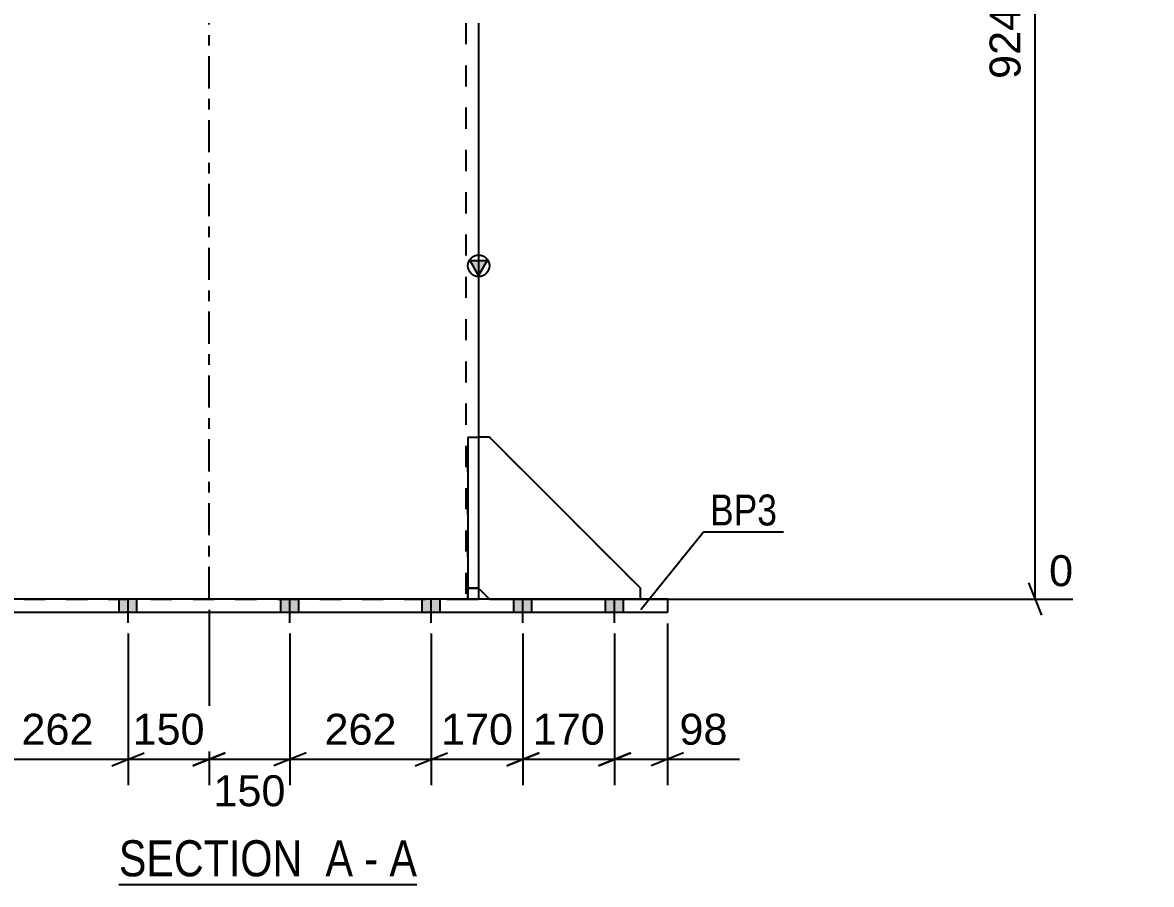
# Model space of a CAD drawing. Header units: millimetres. Extents: x 0 to 841, y 0 to 1249.
# Drawn here: x 364.3 to 468.9, y 272.5 to 352.4 of the extents above; entities that cross this region are included whole.
import ezdxf

# ---------------------------------------------------------------- set-up
doc = ezdxf.new("R2010")
doc.units = ezdxf.units.MM
doc.linetypes.add('DXK_LINE_DOT2', pattern=[3.9198, 1.9599, -1.9599])
doc.linetypes.add('DXK_LINE_DOT3', pattern=[5.9187, 2.979, -0.9799, 0.9799, -0.9799])
doc.styles.add('Arial', font='ARIAL.TTF', dxfattribs={"height": 0.2})
doc.styles.add('Arial Narrow', font='ARIALN.TTF', dxfattribs={"height": 0.2})

# ---------------------------------------------------------------- blocks, each defined once
blk = doc.blocks.new('Unknown-284856767-11 - 4704')
at = {"color": 6, "linetype": 'Continuous'}
blk.add_line((373.2, 272.49), (400.84, 272.49), dxfattribs=at)
at = {"color": 0, "linetype": 'Continuous'}
for points in [[(391.31, 273.24), (391.31, 276.74), (373.2, 276.74), (373.2, 273.24)], [(394.91, 273.24), (394.91, 276.74), (392.36, 276.74), (392.36, 273.24)], [(397.24, 273.24), (397.24, 276.74), (395.96, 276.74), (395.96, 273.24)], [(400.84, 273.24), (400.84, 276.74), (398.29, 276.74), (398.29, 273.24)]]:
    blk.add_wipeout(points, dxfattribs=at)
at = {"color": 7, "linetype": 'Continuous', "style": 'Arial Narrow'}
for s, p in [('SECTION ', (373.2, 273.24)), ('A', (392.36, 273.24)), ('A', (398.29, 273.24)), ('-', (395.96, 273.24))]:
    blk.add_text(s, height=3.34, dxfattribs=at).set_placement(p)
blk = doc.blocks.new('Bolt-284856767-4713 - 4704')
at = {"linetype": 'Continuous'}
for points in [[(343.13, 297.69), (344.78, 297.69), (344.78, 298.94), (343.13, 298.94)], [(343.13, 297.69), (344.78, 297.69), (344.78, 298.94), (343.13, 298.94)], [(343.13, 297.69), (344.78, 297.69), (344.78, 298.94), (343.13, 298.94)], [(343.13, 297.69), (344.78, 297.69), (344.78, 298.94), (343.13, 298.94)], [(343.13, 297.69), (344.78, 297.69), (344.78, 298.94), (343.13, 298.94)], [(343.13, 297.69), (344.78, 297.69), (344.78, 298.94), (343.13, 298.94)], [(343.13, 297.69), (344.78, 297.69), (344.78, 298.94), (343.13, 298.94)], [(343.13, 297.69), (344.78, 297.69), (344.78, 298.94), (343.13, 298.94)], [(351.63, 297.69), (353.28, 297.69), (353.28, 298.94), (351.63, 298.94)], [(351.63, 297.69), (353.28, 297.69), (353.28, 298.94), (351.63, 298.94)], [(351.63, 297.69), (353.28, 297.69), (353.28, 298.94), (351.63, 298.94)], [(351.63, 297.69), (353.28, 297.69), (353.28, 298.94), (351.63, 298.94)], [(351.63, 297.69), (353.28, 297.69), (353.28, 298.94), (351.63, 298.94)], [(351.63, 297.69), (353.28, 297.69), (353.28, 298.94), (351.63, 298.94)], [(351.63, 297.69), (353.28, 297.69), (353.28, 298.94), (351.63, 298.94)], [(351.63, 297.69), (353.28, 297.69), (353.28, 298.94), (351.63, 298.94)], [(360.13, 297.69), (361.78, 297.69), (361.78, 298.94), (360.13, 298.94)], [(360.13, 297.69), (361.78, 297.69), (361.78, 298.94), (360.13, 298.94)], [(360.13, 297.69), (361.78, 297.69), (361.78, 298.94), (360.13, 298.94)], [(360.13, 297.69), (361.78, 297.69), (361.78, 298.94), (360.13, 298.94)], [(373.23, 297.69), (374.88, 297.69), (374.88, 298.94), (373.23, 298.94)], [(373.23, 297.69), (374.88, 297.69), (374.88, 298.94), (373.23, 298.94)], [(373.23, 297.69), (374.88, 297.69), (374.88, 298.94), (373.23, 298.94)], [(373.23, 297.69), (374.88, 297.69), (374.88, 298.94), (373.23, 298.94)], [(388.23, 297.69), (389.88, 297.69), (389.88, 298.94), (388.23, 298.94)], [(388.23, 297.69), (389.88, 297.69), (389.88, 298.94), (388.23, 298.94)], [(388.23, 297.69), (389.88, 297.69), (389.88, 298.94), (388.23, 298.94)], [(388.23, 297.69), (389.88, 297.69), (389.88, 298.94), (388.23, 298.94)], [(401.33, 297.69), (402.98, 297.69), (402.98, 298.94), (401.33, 298.94)], [(401.33, 297.69), (402.98, 297.69), (402.98, 298.94), (401.33, 298.94)], [(401.33, 297.69), (402.98, 297.69), (402.98, 298.94), (401.33, 298.94)], [(401.33, 297.69), (402.98, 297.69), (402.98, 298.94), (401.33, 298.94)], [(409.83, 297.69), (411.48, 297.69), (411.48, 298.94), (409.83, 298.94)], [(409.83, 297.69), (411.48, 297.69), (411.48, 298.94), (409.83, 298.94)], [(409.83, 297.69), (411.48, 297.69), (411.48, 298.94), (409.83, 298.94)], [(409.83, 297.69), (411.48, 297.69), (411.48, 298.94), (409.83, 298.94)], [(409.83, 297.69), (411.48, 297.69), (411.48, 298.94), (409.83, 298.94)], [(409.83, 297.69), (411.48, 297.69), (411.48, 298.94), (409.83, 298.94)], [(409.83, 297.69), (411.48, 297.69), (411.48, 298.94), (409.83, 298.94)], [(409.83, 297.69), (411.48, 297.69), (411.48, 298.94), (409.83, 298.94)], [(418.33, 297.69), (419.98, 297.69), (419.98, 298.94), (418.33, 298.94)], [(418.33, 297.69), (419.98, 297.69), (419.98, 298.94), (418.33, 298.94)], [(418.33, 297.69), (419.98, 297.69), (419.98, 298.94), (418.33, 298.94)], [(418.33, 297.69), (419.98, 297.69), (419.98, 298.94), (418.33, 298.94)], [(418.33, 297.69), (419.98, 297.69), (419.98, 298.94), (418.33, 298.94)], [(418.33, 297.69), (419.98, 297.69), (419.98, 298.94), (418.33, 298.94)], [(418.33, 297.69), (419.98, 297.69), (419.98, 298.94), (418.33, 298.94)], [(418.33, 297.69), (419.98, 297.69), (419.98, 298.94), (418.33, 298.94)]]:
    blk.add_hatch(color=1, dxfattribs=at).paths.add_polyline_path(points)
at = {"color": 1, "linetype": 'Continuous'}
for p, q in [((343.13, 297.69), (343.13, 298.94)), ((343.13, 297.69), (343.13, 298.94)), ((343.13, 297.69), (343.13, 298.94)), ((343.13, 297.69), (343.13, 298.94)), ((343.13, 297.69), (343.13, 298.94)), ((343.13, 297.69), (343.13, 298.94)), ((343.13, 297.69), (343.13, 298.94)), ((343.13, 297.69), (343.13, 298.94)), ((343.96, 296.74), (343.96, 298.94)), ((343.96, 296.74), (343.96, 298.94)), ((343.96, 296.74), (343.96, 298.94)), ((343.96, 296.74), (343.96, 298.94)), ((343.96, 296.74), (343.96, 298.94)), ((343.96, 296.74), (343.96, 298.94)), ((343.96, 296.74), (343.96, 298.94)), ((343.96, 296.74), (343.96, 298.94)), ((344.78, 297.69), (344.78, 298.94)), ((344.78, 297.69), (344.78, 298.94)), ((344.78, 297.69), (344.78, 298.94)), ((344.78, 297.69), (344.78, 298.94)), ((344.78, 297.69), (344.78, 298.94)), ((344.78, 297.69), (344.78, 298.94)), ((344.78, 297.69), (344.78, 298.94)), ((344.78, 297.69), (344.78, 298.94)), ((351.63, 297.69), (351.63, 298.94)), ((351.63, 297.69), (351.63, 298.94)), ((351.63, 297.69), (351.63, 298.94)), ((351.63, 297.69), (351.63, 298.94)), ((351.63, 297.69), (351.63, 298.94)), ((351.63, 297.69), (351.63, 298.94)), ((351.63, 297.69), (351.63, 298.94)), ((351.63, 297.69), (351.63, 298.94)), ((352.46, 296.74), (352.46, 298.94)), ((352.46, 296.74), (352.46, 298.94)), ((352.46, 296.74), (352.46, 298.94)), ((352.46, 296.74), (352.46, 298.94)), ((352.46, 296.74), (352.46, 298.94)), ((352.46, 296.74), (352.46, 298.94)), ((352.46, 296.74), (352.46, 298.94)), ((352.46, 296.74), (352.46, 298.94)), ((353.28, 297.69), (353.28, 298.94)), ((353.28, 297.69), (353.28, 298.94)), ((353.28, 297.69), (353.28, 298.94)), ((353.28, 297.69), (353.28, 298.94)), ((353.28, 297.69), (353.28, 298.94)), ((353.28, 297.69), (353.28, 298.94)), ((353.28, 297.69), (353.28, 298.94)), ((353.28, 297.69), (353.28, 298.94)), ((360.13, 297.69), (360.13, 298.94)), ((360.13, 297.69), (360.13, 298.94)), ((360.13, 297.69), (360.13, 298.94)), ((360.13, 297.69), (360.13, 298.94)), ((360.96, 296.74), (360.96, 298.94)), ((360.96, 296.74), (360.96, 298.94)), ((360.96, 296.74), (360.96, 298.94)), ((360.96, 296.74), (360.96, 298.94)), ((361.78, 297.69), (361.78, 298.94)), ((361.78, 297.69), (361.78, 298.94)), ((361.78, 297.69), (361.78, 298.94)), ((361.78, 297.69), (361.78, 298.94)), ((373.23, 297.69), (373.23, 298.94)), ((373.23, 297.69), (373.23, 298.94)), ((373.23, 297.69), (373.23, 298.94)), ((373.23, 297.69), (373.23, 298.94)), ((374.06, 296.74), (374.06, 298.94)), ((374.06, 296.74), (374.06, 298.94)), ((374.06, 296.74), (374.06, 298.94)), ((374.06, 296.74), (374.06, 298.94)), ((374.88, 297.69), (374.88, 298.94)), ((374.88, 297.69), (374.88, 298.94)), ((374.88, 297.69), (374.88, 298.94)), ((374.88, 297.69), (374.88, 298.94)), ((388.23, 297.69), (388.23, 298.94)), ((388.23, 297.69), (388.23, 298.94)), ((388.23, 297.69), (388.23, 298.94)), ((388.23, 297.69), (388.23, 298.94)), ((389.06, 296.74), (389.06, 298.94)), ((389.06, 296.74), (389.06, 298.94)), ((389.06, 296.74), (389.06, 298.94)), ((389.06, 296.74), (389.06, 298.94)), ((389.88, 297.69), (389.88, 298.94)), ((389.88, 297.69), (389.88, 298.94)), ((389.88, 297.69), (389.88, 298.94)), ((389.88, 297.69), (389.88, 298.94)), ((401.33, 297.69), (401.33, 298.94)), ((401.33, 297.69), (401.33, 298.94)), ((401.33, 297.69), (401.33, 298.94)), ((401.33, 297.69), (401.33, 298.94)), ((402.16, 296.74), (402.16, 298.94)), ((402.16, 296.74), (402.16, 298.94)), ((402.16, 296.74), (402.16, 298.94)), ((402.16, 296.74), (402.16, 298.94)), ((402.98, 297.69), (402.98, 298.94)), ((402.98, 297.69), (402.98, 298.94)), ((402.98, 297.69), (402.98, 298.94)), ((402.98, 297.69), (402.98, 298.94)), ((409.83, 297.69), (409.83, 298.94)), ((409.83, 297.69), (409.83, 298.94)), ((409.83, 297.69), (409.83, 298.94)), ((409.83, 297.69), (409.83, 298.94)), ((409.83, 297.69), (409.83, 298.94)), ((409.83, 297.69), (409.83, 298.94)), ((409.83, 297.69), (409.83, 298.94)), ((409.83, 297.69), (409.83, 298.94)), ((410.66, 296.74), (410.66, 298.94)), ((410.66, 296.74), (410.66, 298.94)), ((410.66, 296.74), (410.66, 298.94)), ((410.66, 296.74), (410.66, 298.94)), ((410.66, 296.74), (410.66, 298.94)), ((410.66, 296.74), (410.66, 298.94)), ((410.66, 296.74), (410.66, 298.94)), ((410.66, 296.74), (410.66, 298.94)), ((411.48, 297.69), (411.48, 298.94)), ((411.48, 297.69), (411.48, 298.94)), ((411.48, 297.69), (411.48, 298.94)), ((411.48, 297.69), (411.48, 298.94)), ((411.48, 297.69), (411.48, 298.94)), ((411.48, 297.69), (411.48, 298.94)), ((411.48, 297.69), (411.48, 298.94)), ((411.48, 297.69), (411.48, 298.94)), ((418.33, 297.69), (418.33, 298.94)), ((418.33, 297.69), (418.33, 298.94)), ((418.33, 297.69), (418.33, 298.94)), ((418.33, 297.69), (418.33, 298.94)), ((418.33, 297.69), (418.33, 298.94)), ((418.33, 297.69), (418.33, 298.94)), ((418.33, 297.69), (418.33, 298.94)), ((418.33, 297.69), (418.33, 298.94)), ((419.16, 296.74), (419.16, 298.94)), ((419.16, 296.74), (419.16, 298.94)), ((419.16, 296.74), (419.16, 298.94)), ((419.16, 296.74), (419.16, 298.94)), ((419.16, 296.74), (419.16, 298.94)), ((419.16, 296.74), (419.16, 298.94)), ((419.16, 296.74), (419.16, 298.94)), ((419.16, 296.74), (419.16, 298.94)), ((419.98, 297.69), (419.98, 298.94)), ((419.98, 297.69), (419.98, 298.94)), ((419.98, 297.69), (419.98, 298.94)), ((419.98, 297.69), (419.98, 298.94)), ((419.98, 297.69), (419.98, 298.94)), ((419.98, 297.69), (419.98, 298.94)), ((419.98, 297.69), (419.98, 298.94)), ((419.98, 297.69), (419.98, 298.94))]:
    blk.add_line(p, q, dxfattribs=at)
blk = doc.blocks.new('Part-284856767-4763 - 4704')
at = {"color": 2, "linetype": 'Continuous'}
for p, q in [((424.06, 298.94), (339.06, 298.94)), ((339.06, 298.94), (339.06, 297.69)), ((424.06, 298.94), (424.06, 297.69)), ((424.06, 297.69), (339.06, 297.69))]:
    blk.add_line(p, q, dxfattribs=at)
blk = doc.blocks.new('Part-284856767-4822 - 4704')
at = {"color": 7, "linetype": 'DXK_LINE_DOT2'}
for p, q in [((405.56, 298.94), (405.56, 313.94)), ((405.56, 313.94), (406.56, 313.94)), ((406.56, 313.94), (406.56, 298.94)), ((406.56, 299.94), (405.56, 299.94)), ((406.56, 298.94), (405.56, 298.94))]:
    blk.add_line(p, q, dxfattribs=at)
blk = doc.blocks.new('Part-284856767-4823 - 4704')
at = {"color": 2, "linetype": 'Continuous'}
for p, q in [((407.56, 313.94), (406.56, 313.94)), ((407.56, 313.94), (421.56, 299.94)), ((406.56, 299.94), (407.56, 298.94)), ((421.56, 298.94), (421.56, 299.94))]:
    blk.add_line(p, q, dxfattribs=at)
at = {"color": 7, "linetype": 'DXK_LINE_DOT2'}
for p, q in [((406.56, 313.94), (406.56, 299.94)), ((407.56, 298.94), (421.56, 298.94))]:
    blk.add_line(p, q, dxfattribs=at)
blk = doc.blocks.new('Part-284856767-4850 - 4704')
at = {"color": 2, "linetype": 'Continuous'}
for p, q in [((405.56, 313.94), (405.56, 298.94)), ((405.56, 313.94), (406.56, 313.94)), ((406.56, 313.94), (406.56, 298.94)), ((405.56, 299.94), (406.56, 299.94))]:
    blk.add_line(p, q, dxfattribs=at)
at = {"color": 7, "linetype": 'DXK_LINE_DOT2'}
blk.add_line((405.56, 298.94), (406.56, 298.94), dxfattribs=at)
blk = doc.blocks.new('Part-284856767-4851 - 4704')
at = {"color": 7, "linetype": 'DXK_LINE_DOT2'}
for p, q in [((407.56, 313.94), (406.56, 313.94)), ((406.56, 313.94), (406.56, 299.94)), ((421.56, 299.94), (407.56, 313.94)), ((406.56, 299.94), (407.56, 298.94)), ((421.56, 298.94), (421.56, 299.94)), ((407.56, 298.94), (421.56, 298.94))]:
    blk.add_line(p, q, dxfattribs=at)
blk = doc.blocks.new('Part-284856767-4899 - 4704')
at = {"linetype": 'Continuous'}
blk.add_hatch(color=2, dxfattribs=at).paths.add_polyline_path([(406.56, 328.94), (405.76, 330.34), (407.36, 330.34)])
at = {"color": 7, "linetype": 'DXK_LINE_DOT3'}
blk.add_line((381.56, 298.94), (381.56, 352.34), dxfattribs=at)
at = {"color": 7, "linetype": 'DXK_LINE_DOT2'}
for p, q in [((405.36, 352.34), (405.36, 298.94)), ((406.56, 313.94), (406.56, 298.94)), ((356.56, 298.94), (406.56, 298.94))]:
    blk.add_line(p, q, dxfattribs=at)
at = {"color": 2, "linetype": 'Continuous'}
for p, q in [((406.56, 352.34), (406.56, 313.94)), ((406.56, 328.94), (405.76, 330.34)), ((405.76, 330.34), (407.36, 330.34)), ((407.36, 330.34), (406.56, 328.94))]:
    blk.add_line(p, q, dxfattribs=at)
blk.add_circle((406.56, 329.84), 1, dxfattribs=at)
blk = doc.blocks.new('StraightDimension-284856767-11780 - 4704')
at = {"color": 7, "linetype": 'Continuous'}
for p, q in [((402.16, 295.74), (402.16, 281.69)), ((410.66, 295.74), (410.66, 281.69)), ((400.66, 283.49), (403.66, 284.69)), ((402.16, 284.09), (410.66, 284.09)), ((412.16, 284.69), (409.16, 283.49))]:
    blk.add_line(p, q, dxfattribs=at)
at = {"color": 0}
blk.add_wipeout([(410.34, 284.84), (410.34, 289.04), (402.47, 289.04), (402.47, 284.84)], dxfattribs=at)
at = {"color": 3, "style": 'Arial'}
blk.add_text('170', height=2.865, dxfattribs=at).set_placement((403.07, 285.44))
blk = doc.blocks.new('StraightDimension-284856767-11782 - 4704')
at = {"color": 7, "linetype": 'Continuous'}
for p, q in [((381.56, 297.94), (381.56, 281.24)), ((389.06, 295.74), (389.06, 281.24)), ((380.06, 283.49), (383.06, 284.69)), ((381.56, 284.09), (389.06, 284.09)), ((390.56, 284.69), (387.56, 283.49))]:
    blk.add_line(p, q, dxfattribs=at)
at = {"color": 0}
blk.add_wipeout([(389.24, 279.14), (389.24, 283.34), (381.37, 283.34), (381.37, 279.14)], dxfattribs=at)
at = {"color": 3, "style": 'Arial'}
blk.add_text('150', height=2.865, dxfattribs=at).set_placement((381.97, 279.74))
blk = doc.blocks.new('StraightDimension-284856767-5236 - 4704')
at = {"color": 7, "linetype": 'Continuous'}
for p, q in [((458.75, 402.77), (457.55, 405.77)), ((407.56, 404.27), (468.34, 404.27)), ((458.15, 298.94), (458.15, 404.27)), ((457.55, 300.44), (458.75, 297.44)), ((407.56, 298.94), (461.67, 298.94))]:
    blk.add_line(p, q, dxfattribs=at)
at = {"color": 0}
blk.add_wipeout([(457.4, 356.65), (453.2, 356.65), (453.2, 346.56), (457.4, 346.56)], dxfattribs=at)
at = {"color": 3, "style": 'Arial'}
blk.add_text('9241', height=2.865, rotation=90.0002, dxfattribs=at).set_placement((456.8, 347.16))
at = {"color": 0, "linetype": 'Continuous'}
for points in [[(468.94, 404.87), (468.94, 409.07), (458.85, 409.07), (458.85, 404.87)], [(462.27, 299.54), (462.27, 303.74), (458.85, 303.74), (458.85, 299.54)]]:
    blk.add_wipeout(points, dxfattribs=at)
at = {"color": 3, "linetype": 'Continuous', "style": 'Arial'}
for s, height, p in [('9241', 2.865, (459.45, 405.47)), ('0', 2.87, (459.45, 300.14))]:
    blk.add_text(s, height=height, dxfattribs=at).set_placement(p)
blk = doc.blocks.new('StraightDimension-284856767-11778 - 4704')
at = {"color": 7, "linetype": 'Continuous'}
for p, q in [((424.06, 296.69), (424.06, 281.69)), ((419.16, 295.74), (419.16, 281.69)), ((417.66, 283.49), (420.66, 284.69)), ((419.16, 284.09), (424.06, 284.09)), ((425.56, 284.69), (422.56, 283.49)), ((424.06, 284.09), (430.75, 284.09)), ((424.06, 284.09), (430.75, 284.09))]:
    blk.add_line(p, q, dxfattribs=at)
at = {"color": 0}
blk.add_wipeout([(430.23, 284.84), (430.23, 289.04), (424.58, 289.04), (424.58, 284.84)], dxfattribs=at)
at = {"color": 3, "style": 'Arial'}
blk.add_text('98', height=2.865, dxfattribs=at).set_placement((425.18, 285.44))
blk = doc.blocks.new('StraightDimension-284856767-11779 - 4704')
at = {"color": 7, "linetype": 'Continuous'}
for p, q in [((410.66, 295.74), (410.66, 281.69)), ((419.16, 295.74), (419.16, 281.69)), ((409.16, 283.49), (412.16, 284.69)), ((410.66, 284.09), (419.16, 284.09)), ((420.66, 284.69), (417.66, 283.49))]:
    blk.add_line(p, q, dxfattribs=at)
at = {"color": 0}
blk.add_wipeout([(418.84, 284.84), (418.84, 289.04), (410.97, 289.04), (410.97, 284.84)], dxfattribs=at)
at = {"color": 3, "style": 'Arial'}
blk.add_text('170', height=2.865, dxfattribs=at).set_placement((411.57, 285.44))
blk = doc.blocks.new('StraightDimension-284856767-11781 - 4704')
at = {"color": 7, "linetype": 'Continuous'}
for p, q in [((389.06, 295.74), (389.06, 281.69)), ((402.16, 295.74), (402.16, 281.69)), ((390.56, 284.69), (387.56, 283.49)), ((389.06, 284.09), (402.16, 284.09)), ((400.66, 283.49), (403.66, 284.69))]:
    blk.add_line(p, q, dxfattribs=at)
at = {"color": 0}
blk.add_wipeout([(399.54, 284.84), (399.54, 289.04), (391.67, 289.04), (391.67, 284.84)], dxfattribs=at)
at = {"color": 3, "style": 'Arial'}
blk.add_text('262', height=2.865, dxfattribs=at).set_placement((392.27, 285.44))
blk = doc.blocks.new('StraightDimension-284856767-11783 - 4704')
at = {"color": 7, "linetype": 'Continuous'}
for p, q in [((381.56, 297.94), (381.56, 281.69)), ((374.06, 295.74), (374.06, 281.69)), ((372.56, 283.49), (375.56, 284.69)), ((374.06, 284.09), (381.56, 284.09)), ((383.06, 284.69), (380.06, 283.49))]:
    blk.add_line(p, q, dxfattribs=at)
at = {"color": 0}
blk.add_wipeout([(381.74, 284.84), (381.74, 289.04), (373.87, 289.04), (373.87, 284.84)], dxfattribs=at)
at = {"color": 3, "style": 'Arial'}
blk.add_text('150', height=2.865, dxfattribs=at).set_placement((374.47, 285.44))
blk = doc.blocks.new('StraightDimension-284856767-11784 - 4704')
at = {"color": 7, "linetype": 'Continuous'}
for p, q in [((360.96, 295.21), (360.96, 281.69)), ((374.06, 295.74), (374.06, 281.69)), ((362.46, 284.69), (359.46, 283.49)), ((360.96, 284.09), (374.06, 284.09)), ((372.56, 283.49), (375.56, 284.69))]:
    blk.add_line(p, q, dxfattribs=at)
at = {"color": 0}
blk.add_wipeout([(371.44, 284.84), (371.44, 289.04), (363.57, 289.04), (363.57, 284.84)], dxfattribs=at)
at = {"color": 3, "style": 'Arial'}
blk.add_text('262', height=2.865, dxfattribs=at).set_placement((364.17, 285.44))
blk = doc.blocks.new('Mark-284856767-4759 - 4704')
at = {"color": 30, "linetype": 'Continuous'}
for p, q in [((421.59, 297.96), (427.42, 305.17)), ((427.42, 305.17), (434.83, 305.17))]:
    blk.add_line(p, q, dxfattribs=at)
at = {"color": 0}
blk.add_wipeout([(434.23, 305.77), (434.23, 308.77), (428.02, 308.77), (428.02, 305.77)], dxfattribs=at)
blk.add_wipeout([(434.23, 305.77), (434.23, 308.77), (428.02, 308.77), (428.02, 305.77)], dxfattribs=at)
at = {"color": 3, "style": 'Arial Narrow'}
blk.add_text('BP3', height=2.863, dxfattribs=at).set_placement((428.02, 305.77))

msp = doc.modelspace()

# ---------------------------------------------------------------- block references
for name in ['Part-284856767-4899 - 4704', 'Part-284856767-4822 - 4704', 'Part-284856767-4850 - 4704', 'Part-284856767-4823 - 4704', 'Part-284856767-4851 - 4704', 'Part-284856767-4763 - 4704', 'Bolt-284856767-4713 - 4704', 'StraightDimension-284856767-11780 - 4704', 'Unknown-284856767-11 - 4704']:
    msp.add_blockref(name, (0, 0))

# ---------------------------------------------------------------- next in the draw order: block references
for name in ['StraightDimension-284856767-5236 - 4704', 'StraightDimension-284856767-11782 - 4704', 'StraightDimension-284856767-11778 - 4704']:
    msp.add_blockref(name, (0, 0))

# ---------------------------------------------------------------- next in the draw order: block references
for name in ['Mark-284856767-4759 - 4704', 'StraightDimension-284856767-11783 - 4704', 'StraightDimension-284856767-11781 - 4704', 'StraightDimension-284856767-11779 - 4704']:
    msp.add_blockref(name, (0, 0))

# ---------------------------------------------------------------- next in the draw order: block references
msp.add_blockref('StraightDimension-284856767-11784 - 4704', (0, 0))

doc.saveas('drawing.dxf')
